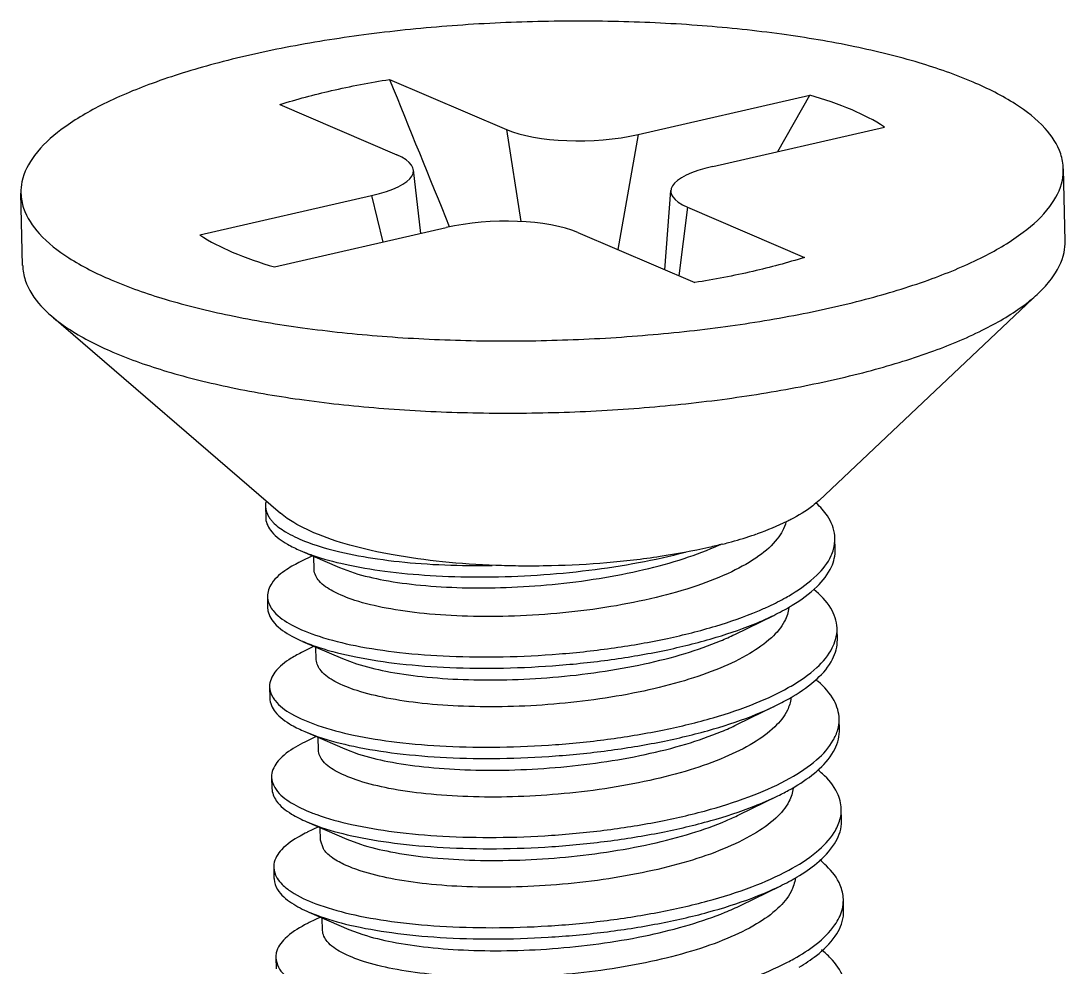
# Model space of a CAD drawing. Header units: millimetres. Extents: x 1034 to 1636, y -2154 to -1937.
# Drawn here: x 1093 to 1098.51, y -1975.38 to -1970.39 of the extents above; entities that cross this region are included whole.
import ezdxf

# ---------------------------------------------------------------- set-up
doc = ezdxf.new("R2010")
doc.units = ezdxf.units.MM

# ---------------------------------------------------------------- blocks, each defined once
blk = doc.blocks.new('*u3')
at = {"color": 7}
for p, q in [((-2.675773090208168, 54.60443581618551), (-2.059766965108224, 54.34027075458539)), ((-3.25447769890809, 54.47178769508537), (-2.638471573808147, 54.20762263358552)), ((-1.365319500808141, 54.31447942198542), (-0.4594343727080741, 54.52212242028554)), ((-0.6281950477081182, 54.22446529258536), (-0.4594343727080741, 54.52212242028554)), ((-2.059766965108224, 54.34027075458539), (-1.984268456708264, 53.85494962038547)), ((-1.365319500808141, 54.31447942198542), (-1.472496300208149, 53.7076114852855)), ((-0.9717976595081836, 54.14572343528539), (-0.06591253140811659, 54.35336643358551)), ((-2.510596814608107, 53.79300667198549), (-2.55018182220806, 54.12830852178558)), ((0.8868616815917676, 53.75242704888547), (0.8779808600918386, 54.13315712868553)), ((-4.611642677208124, 53.62417021208557), (-4.620523498708167, 54.00490029188541)), ((-3.676630107208098, 53.78469098688538), (-2.770744979108144, 53.9923339851855)), ((-2.770744979108144, 53.9923339851855), (-2.711065488908048, 53.74705612558546)), ((-1.223909072708125, 53.60100855138535), (-1.192568438708236, 54.01911257828556)), ((-1.104071064808181, 53.93043478698542), (-1.149601852308251, 53.56914300548556)), ((-1.104071064808181, 53.93043478698542), (-0.4880649398081687, 53.66626972538552)), ((-3.283108265908254, 53.61593500028539), (-2.377223137908118, 53.82357799858551)), ((-1.682775673608148, 53.79778666598554), (-1.066769548508091, 53.53362160438542)), ((0.7474564378918558, 53.47893282508539), (-0.4110850566081581, 52.38431760108551)), ((-4.459637062208117, 53.35747337038538), (-3.251317874808251, 52.31806698938544)), ((-3.330885906408071, 52.35457317418559), (-3.32949827810819, 52.29508409918549)), ((-0.3255388162082227, 52.12592055158552), (-0.3269264446081479, 52.18540962648558)), ((-3.147314518908047, 52.12078235478543), (-2.940073632208055, 52.0311174042854)), ((-3.082174389508168, 52.09262690378546), (-3.144355027808274, 52.06226649448536)), ((-3.0738327010082, 52.0207090420854), (-3.075442349408149, 52.0897163477855)), ((-2.940073608108264, 52.03111696628548), (-2.861993793708166, 52.00248042978546)), ((-3.320560126808118, 51.87749505208558), (-3.319172498508124, 51.81800597708548)), ((-0.8558329038081638, 51.6782356136855), (-0.6500901072081433, 51.77877330708543)), ((-0.3144377893081582, 51.65000795188553), (-0.3158254177080835, 51.7094970268854)), ((-3.134543952608169, 51.64165130128549), (-2.923767697608127, 51.55056980798554)), ((-3.073753596108077, 51.61540564938537), (-3.133254000908209, 51.58635389478559)), ((-3.062731674108136, 51.5447964423854), (-3.064283315108128, 51.6113169110854)), ((-2.923767697608127, 51.55056980798554), (-2.850819380808161, 51.5234216957856)), ((-3.309459100008098, 51.40158245238558), (-3.308071471608173, 51.34209337738548)), ((-0.8447318769080994, 51.20232301408555), (-0.6389890803081926, 51.30286070738543)), ((-0.3033367625081382, 51.17409535218553), (-0.3047243908081327, 51.23358442718541)), ((-3.123442925708105, 51.1657387015855), (-2.912666670708177, 51.07465720828554)), ((-3.06265256930817, 51.13949304968537), (-3.122152974108076, 51.11044129508537)), ((-3.051630647208071, 51.06888384268541), (-3.053182288208177, 51.13540431148544)), ((-2.912666670708177, 51.07465720828554), (-2.839718354008141, 51.04750909618542)), ((-3.298358073108261, 50.92566985268559), (-3.296970444808153, 50.86618077778553)), ((-0.8336308500080349, 50.72641041438555), (-0.6278880534082418, 50.82694810768544)), ((-0.2922357356081875, 50.69818275248554), (-0.2936233640082264, 50.75767182748541)), ((-3.112341898908085, 50.6898261018855), (-2.901565643808112, 50.59874460868537)), ((-3.051551542408106, 50.66358045008542), (-3.111051947208125, 50.63452869548541)), ((-3.040529620408165, 50.59297124298541), (-3.042081261408043, 50.65949171178545)), ((-3.02518917900818, 50.5471774988855), (-3.040529612408136, 50.59297090108544)), ((-2.901565643808112, 50.59874460868537), (-2.828617327108191, 50.57159649648543)), ((-3.287257046208197, 50.44975725308541), (-3.285869417908202, 50.39026817808553)), ((-0.8225298232081286, 50.25049781468556), (-0.6167870266081081, 50.35103550808549)), ((-0.2811347087082368, 50.22227015288536), (-0.282522337108162, 50.28175922778541)), ((-3.101240872008248, 50.21391350218551), (-2.890464617008206, 50.12283200898537)), ((-3.040450515508155, 50.18766785038542), (-3.099950920308174, 50.15861609578542)), ((-3.029428593508101, 50.11705864338546), (-3.030980234508206, 50.18357911208545)), ((-2.890464617008206, 50.12283200898537), (-2.817516300208126, 50.09568389678543)), ((-3.276156019408063, 49.97384465338541), (-3.274768391008138, 49.91435557838554))]:
    blk.add_line(p, q, dxfattribs=at)
for centre, radius, start, end in [((211.9127616837918, 141.2472827589854), 231.4200127042, 201.9870188996015, 202.1939427662058), ((-0.7441722421081067, 52.02232744428557), 0.4719461717, 47.5542389098041, 47.7514538246959), ((-3.151387334108108, 52.40000590348541), 0.1907020738, 217.6186294253013, 222.7633586819032), ((-1.562199755208098, 54.65797838808544), 2.5848190013, 284.3815152164015, 285.1192938287046), ((-1.478561110808073, 54.35573376318553), 2.2712219859, 285.0711323981063, 288.2936905120015), ((-1.38150485200822, 54.05744230858545), 1.95754194, 288.336980862496, 289.2246558719971), ((-0.5648630546081677, 52.19088804158537), 0.238770257, 335.9940503736985, 344.6358107525939), ((-1.11241846310827, 52.75408706488543), 1.078990589, 300.7278591913029, 301.2867215805984), ((-1.140475980808105, 52.40323498268549), 1.1546587447, 299.4148279817062, 300.2491987794066), ((-1.187691374508177, 52.43019825388546), 1.2538252884, 295.9533035504021, 300.1776358001999), ((-1.11352131120816, 52.29990735588535), 1.1039094371, 300.2491102315972, 300.7996819619037), ((-3.143379141008154, 50.94937905868551), 0.1584560925, 209.4729495298982, 213.9671270375045), ((-1.197753607508048, 51.99526458888545), 1.2999264963, 296.0015673593036, 299.2148498609017), ((-1.111750387108145, 51.84050895118548), 1.1228795966, 299.2388732850977, 300.7546505043952), ((-3.173130404208223, 50.45281296128542), 0.1130828532, 210.6904105811028, 212.2240157022935), ((-1.112592327208063, 51.38535946688535), 1.1468370865, 298.2565379965081, 300.7205213011011), ((-3.178594619508203, 50.39490806878553), 0.1069815597, 182.4766459291949, 184.0853024171052), ((-1.208977198508137, 51.56351757518541), 1.3493959485, 296.0314150731986, 298.2801327718975)]:
    blk.add_arc(centre, radius, start, end, dxfattribs=at)
for centre, major_axis, ratio, start_param, end_param in [((-1.63832916310821, 54.44816616298544), (0.5159867456, 0.0161159594), 0.3224724805, -2.5365706603, -1.0233574347), ((-3.09423892440816, 54.11444894128545), (0.5444049125, 0.008914405500000002), 0.289889646, -0.9392612693000001, 0.5739519562), ((-0.6483037143082129, 54.02360847918544), (0.5444049125, 0.008914405500000002), 0.289889646, 8.485516691399999, 9.998729917), ((-2.104213475508118, 53.68989125758549), (0.5159867456, 0.0161159594), 0.3224724805, 0.6050219933, 2.1182352189)]:
    blk.add_ellipse(centre, major_axis=major_axis, ratio=ratio, start_param=start_param, end_param=end_param, dxfattribs=at)
for points, start_tangent, end_tangent in [([(0.402211072091859, 54.59014632848539), (0.1167440109918516, 54.69216023028548), (-0.2229509258080498, 54.77717672868539), (-0.6076077462081457, 54.84287679498539), (-1.026734014708154, 54.88746830288551), (-1.468897059308119, 54.90973491228556), (-1.922035824908107, 54.90906924798537), (-2.373789867008213, 54.88548946758556), (-2.811836513208164, 54.83963876618554), (-3.224226992708168, 54.77276783118555), (-3.599712368408177, 54.6867007275855), (-3.928050377908221, 54.58378514138553), (-4.200284816408043, 54.46682834168541), (-4.408989837908166, 54.33902060498554), (-4.54847251360809, 54.20384819328547), (-4.61492811960818, 54.06499825748551), (-4.619979013208194, 54.00493603038558)], (-0.9190572601569023, 0.394124031940312), (0.02666551795570563, -0.9996444118546124)), ([(-3.25447769890809, 54.47178769508537), (-2.982683449108094, 54.5456396897855), (-2.675773090208168, 54.60443581618551)], (0.9521681622772011, 0.3055745256818013), (0.9878234909500437, 0.1555787605274869)), ([(0.8774363744919356, 54.13312139008553), (0.8640012816919125, 54.21179915858556), (0.7810059761918637, 54.34664474848546), (0.6256634599918698, 54.47391769648539), (0.402211072091859, 54.59014632848539)], (-0.0266655180035402, 0.9996444118533364), (-0.9190572601702358, 0.3941240319092197)), ([(-0.06591253140811659, 54.35336643358551), (-0.2368581127080915, 54.44366277718541), (-0.4594343727080741, 54.52212242028554)], (-0.8324929561874612, 0.5540356287264039), (-0.9601260712032565, 0.2795673932986448)), ([(-4.144753710708187, 53.5479110919855), (-3.85928664970811, 53.44589719018541), (-3.519591712808278, 53.36088069188554), (-3.134934892508113, 53.2951806254855), (-2.715808624008218, 53.25058911758538), (-2.273645579308209, 53.2283225082856), (-1.820506813808151, 53.22898817258556), (-1.368752771608115, 53.25256795288556), (-0.9307061255080953, 53.29841865438539), (-0.5183156459081601, 53.36528958928557), (-0.1428302703081954, 53.45135669298543), (0.1855077392918929, 53.55427227908558), (0.4577421776917845, 53.67122907878547), (0.6664471991919072, 53.79903681548558), (0.8059298748918309, 53.93420922728546), (0.8723854809918521, 54.07305916298537), (0.8774363744919356, 54.13312139008553)], (0.9190572601569023, -0.394124031940312), (-0.02666551795570563, 0.9996444118546124)), ([(-4.619979013208194, 54.00493603038558), (-4.606543920308241, 53.92625826198537), (-4.523548614808192, 53.79141267208547), (-4.368206098708242, 53.6641397239855), (-4.144753710708187, 53.5479110919855)], (0.0266655180035402, -0.9996444118533364), (0.9190572601702358, -0.3941240319092197)), ([(-3.676630107208098, 53.78469098688538), (-3.50568778370814, 53.69439604038553), (-3.283108265908254, 53.61593500028539)], (0.8324929562193087, -0.5540356286785503), (0.9601260712516215, -0.2795673931325443)), ([(0.7475794458919154, 53.47880251438551), (0.8148106963918735, 53.5534791474854), (0.8812663024918947, 53.69232908328559), (0.8863166308918835, 53.7524124683855)], (0.7271891222483109, 0.6864371642646772), (-0.02674125368887072, 0.9996423887326646)), ([(-0.4880649398081687, 53.66626972538552), (-0.7598639803081824, 53.59241663258535), (-1.066769548508091, 53.53362160438542)], (-0.9521681623141022, -0.3055745255668177), (-0.9878234909473931, -0.1555787605443171)), ([(-4.611097626508126, 53.62418479268536), (-4.597663098908129, 53.54552818218554), (-4.514667793308149, 53.41068259228541), (-4.459715562908173, 53.35738232798553)], (0.02674125387809693, -0.9996423887276026), (0.7573445753011855, -0.6530154624982989)), ([(-4.135872889208258, 53.16718101228548), (-3.850405828208181, 53.06516711048539), (-3.510710891308122, 52.98015061218553), (-3.126054071008184, 52.91445054578548), (-2.706927802508062, 52.86985903788536), (-2.26476475780828, 52.84759242848554), (-1.811625992308223, 52.8482580927855), (-1.359871950108186, 52.87183787318554), (-0.9218253040081663, 52.91768857458555), (-0.5094348244081175, 52.98455950958555), (-0.1339494488081527, 53.07062661318537), (0.1943885607918219, 53.17354219938534), (0.4666229991919408, 53.29049899908546), (0.6753280206918362, 53.41830673578556), (0.7475794458919154, 53.47880251438551)], (0.9190572601568195, -0.3941240319405053), (0.7271891222546212, 0.6864371642579921)), ([(-4.459715562908173, 53.35738232798553), (-4.359325277208086, 53.28340964428548), (-4.135872889208258, 53.16718101228548)], (0.7573445752314727, -0.6530154625791492), (0.9190572601374434, -0.3941240319856885)), ([(-3.327618213608048, 52.38084847628556), (-3.330872914808197, 52.35457339338541)], (-0.2481094519210767, -0.9687320062160757), (0.0168740229867197, -0.9998576235385935)), ([(-0.4109314252081049, 52.38402384118535), (-0.4445397011080559, 52.35575971568551), (-0.5600795441081345, 52.28368440238546)], (-0.7313317396480116, -0.6820219106329453), (-0.8890996859844503, -0.4577136095664539)), ([(-3.330872914808197, 52.35457339338541), (-3.330779721008184, 52.35176641548537), (-3.313976224208204, 52.30057380338553)], (0.0168740247155385, -0.9998576235094173), (0.5094240823578814, -0.8605156037596475)), ([(-0.3270092711080679, 52.18540834758551), (-0.3277418619080663, 52.19912913208555), (-0.3667106217081937, 52.30270116988549), (-0.4256595637082228, 52.3705843361854)], (-0.01543918826085371, 0.9998808086296316), (-0.7379144912071198, 0.6748942166492002)), ([(-3.329431931008116, 52.29508471488543), (-3.329162288508201, 52.28897000218558), (-3.297140553708232, 52.21935250728552), (-3.214469110708137, 52.1541904219855), (-3.14728313840817, 52.12085470778538)], (0.009279156234941447, -0.9999569477030337), (0.9174285652767149, -0.3979005247725978)), ([(-3.313976224208204, 52.30057380338553), (-3.302440771608076, 52.28360083498546)], (0.5094240838111211, -0.8605156028993316), (0.609888871892514, -0.7924869487516351)), ([(-3.291393974308221, 52.27052454708542), (-3.225642699308196, 52.21949347058558), (-3.124087748108195, 52.17011573038553)], (0.6784546830027589, -0.7346422551906648), (0.9293941122547204, -0.3690888566541403)), ([(-3.074719235108205, 52.21427115778533), (-3.215403497808211, 52.29028142108541), (-3.251462231708274, 52.31776422708549)], (-0.9190572601167302, 0.3941240320339894), (-0.762137454520825, 0.6474152457399484)), ([(-0.5852882826081895, 52.27071042618536), (-0.6309935308081549, 52.18216433408543), (-0.7280671000080474, 52.09216057368553), (-0.8713021923082351, 52.00877069718535), (-1.054667978708153, 51.93484434858556), (-1.270460503308072, 51.87282758338552), (-1.50963010390808, 51.82466595348546), (-1.762125882008263, 51.79173012378556), (-2.017327826608152, 51.77475054648539), (-2.264519363508157, 51.77378477408547), (-2.493345556708277, 51.78822089068535), (-2.694194397308252, 51.81680323348542), (-2.858616190008092, 51.85767903828537)], (-0.2358813852087973, -0.9717818541792079), (-0.9519095928659904, 0.3063790577205051)), ([(-0.5600795441081345, 52.28368440238546), (-0.5810077005081666, 52.27320006598552), (-0.7369391328081747, 52.20906315898537)], (-0.8890996860821393, -0.4577136093766948), (-0.9441873267284603, -0.3294090041959448)), ([(-1.99651822710814, 52.03890428558543), (-2.11523219630817, 52.04182094188536), (-2.39723709270811, 52.06126995008549), (-2.657621618808093, 52.09752212228545), (-2.886379343208205, 52.14918430778539), (-3.074719235108205, 52.21427115778533)], (-0.9999267224650751, 0.01210577136133545), (-0.9190572601592927, 0.3941240319347381)), ([(-3.124087748108195, 52.17011573038553), (-3.103062848408172, 52.1620488651854), (-2.938935734408119, 52.11363951988551), (-2.738903818008112, 52.07632402998547), (-2.509818935808084, 52.0517763545854), (-2.259500695708198, 52.04122956928541), (-2.135403509008142, 52.04136064958539)], (0.9293941122443283, -0.3690888566803081), (0.9998940545187026, 0.01455608938381853)), ([(-2.861993793708166, 52.00248042978546), (-2.70551741360805, 51.96458308418551), (-2.512448974208269, 51.93785174638538), (-2.293726571108095, 51.92466451298537), (-2.061806905008098, 51.92584388348541), (-1.818097685408134, 51.94188779218553), (-1.571010624608107, 51.97356349418556), (-1.335036083108207, 52.02002529318543), (-1.12310525180817, 52.07880614188548), (-0.936046787808209, 52.15009142508552), (-0.9250907876081556, 52.15505212508538)], (0.9545103137513128, -0.2981779014990387), (0.909323253837536, 0.416090398868222)), ([(-0.3346261618081598, 52.12762502848545), (-0.3270092711080679, 52.18540834758551)], (0.2640378206781255, 0.9645123271641198), (-0.01543918844190336, 0.999880808626836)), ([(-3.14728313840817, 52.12085470778538), (-3.08416548070818, 52.09626156148556), (-2.91094487220812, 52.04807976888537), (-2.701046038808158, 52.01180402688533), (-2.462001174008151, 51.98916077528543), (-2.202357367108107, 51.98138372118547), (-1.931366304908124, 51.98917216448535), (-1.658652713408173, 52.01266448128536), (-1.393862439108148, 52.05143379508536), (-1.14630887080807, 52.10450496458543), (-1.116024790808069, 52.11233277468546)], (0.9174285652102224, -0.3979005249259074), (0.9669026867088223, 0.2551454378100092)), ([(-0.9201891590081459, 52.1541589728854), (-0.9913768422080693, 52.13689715988539), (-1.249507728608137, 52.08839194778557), (-1.530124840508165, 52.05564761638539), (-1.822444219608201, 52.03992251208547), (-1.99651822710814, 52.03890428558543)], (-0.9686481379661671, -0.2484366817011477), (-0.999926722464479, 0.0121057714105783)), ([(-0.5520759102081456, 51.83200414318549), (-0.4215858735080928, 51.93056990538548), (-0.3453580284082136, 52.03425970388548), (-0.3256216427081426, 52.12591927258541)], (0.8545697452108946, 0.5193366447403718), (-0.01543918829338275, 0.9998808086291293)), ([(-3.14429782090815, 52.06214994148559), (-3.217712312808203, 52.02077198908546), (-3.297539240908236, 51.94710567978541), (-3.320484621108108, 51.87749558658538)], (-0.8976979482086935, -0.4406113863507179), (0.007078455703904152, -0.9999749474186082)), ([(-0.584918596508146, 51.87308704778548), (-0.5534635385081401, 51.89149321808554), (-0.4229735019081318, 51.99005898038558), (-0.3467456567082081, 52.09374877888558)], (0.8711606896531087, 0.4909980171071167), (0.4061880812181249, 0.9137894958229376)), ([(-2.858616190008092, 51.85767903828537), (-2.97466079120818, 51.90568697298545), (-3.047257602808259, 51.96022587948551), (-3.073776477708179, 52.01906782988544), (-3.073824225608178, 52.02071086308547)], (-0.9519095928782335, 0.3063790576824661), (-0.01641978406898478, 0.9998651862581915)), ([(-0.3158293963081178, 51.70949694228557), (-0.3159122260080949, 51.71232043078544), (-0.3489046153082427, 51.81624140488543), (-0.4386337034081862, 51.91527328288544), (-0.440226420508111, 51.91656105028551)], (-0.02123968142661237, 0.9997744125215928), (-0.7786510499076338, 0.6274572037021645)), ([(-3.320484621108108, 51.87749558658538), (-3.32024184710815, 51.87156814278546), (-3.304017098308123, 51.82391866018543)], (0.00707845470551034, -0.9999749474256753), (0.5090719364243698, -0.8607239763972784)), ([(-3.284955484708121, 51.79765818468559), (-3.193058447308204, 51.72881165938543), (-3.048118658408157, 51.66826857358546), (-2.855755668508095, 51.61894776718555), (-2.623423297708086, 51.58333401668551), (-2.360121331808159, 51.5633819267855), (-2.076047421408134, 51.56044032868544), (-1.782202649908186, 51.57520010948542), (-1.489966025408194, 51.60766748888545), (-1.210654354808185, 51.65716377888543), (-0.9550845241080879, 51.72235163498544), (-0.7331551146081665, 51.80128678228539), (-0.6745144778082022, 51.82722527278543)], (0.6532039888753374, -0.7571819787325555), (0.9062968984948062, 0.4226416115087289)), ([(-0.6745144778082022, 51.82722527278543), (-0.584918596508146, 51.87308704778548)], (0.9062968985637325, 0.4226416113609254), (0.8711606900022569, 0.4909980164876347)), ([(-0.6500704523082277, 51.77873302458556), (-0.561096409408151, 51.82658251818543)], (0.89872612714592, 0.4385103743188929), (0.8595946020963419, 0.5109766335624674)), ([(-3.319096992808227, 51.81800651158551), (-3.318854218708225, 51.81207906778536), (-3.283567856308082, 51.73816910968549), (-3.191670818908051, 51.6693225844856), (-3.13448551360807, 51.64178625588556)], (0.007078455462314482, -0.9999749474203182), (0.9176580595961145, -0.3973709673067399)), ([(-3.304017098308123, 51.82391866018543), (-3.284955484708121, 51.79765818468559)], (0.5090719378119642, -0.860723975576591), (0.6532039882192889, -0.7571819792985139)), ([(-3.13448551360807, 51.64178625588556), (-3.046731030108162, 51.60877949858559), (-2.85436804010817, 51.55945869218544), (-2.622035669408092, 51.52384494168541), (-2.358733703408234, 51.50389285178539), (-2.074659793008095, 51.50095125378539), (-1.780815021608078, 51.51571103448555), (-1.488578397108199, 51.54817841388558), (-1.20926672650819, 51.59767470398538), (-0.9536968957081626, 51.66286256008539), (-0.7317674862082413, 51.74179770738556), (-0.6500704523082277, 51.77873302458556)], (0.9176580595808371, -0.3973709673420205), (0.8987261271861793, 0.4385103742363817)), ([(-0.5698967406082147, 51.81945677338535), (-0.5924539764080237, 51.7480470601854), (-0.6621414816081597, 51.6608123390854), (-0.7766685755080971, 51.5773453798854), (-0.9327856525080733, 51.50048455508545), (-1.12140999840824, 51.43408545258535), (-1.335598077808186, 51.37953454798549), (-1.567650662908136, 51.33805221878538), (-1.810441956208138, 51.3104389005855), (-2.052893034608132, 51.29746095498558), (-2.286736906108104, 51.29898605838548), (-2.50371142740812, 51.31455312918547), (-2.692336921208152, 51.34267847108549), (-2.847515163208186, 51.3817664385856)], (-0.1093924077962345, -0.9939986424118206), (-0.9519095928751758, 0.3063790576919661)), ([(-2.850819380808161, 51.5234216957856), (-2.695281722608229, 51.48426328338542), (-2.504206190308196, 51.4559048515855), (-2.288451798508163, 51.44058103928546), (-2.058337723208183, 51.43906604108543), (-1.815641818708173, 51.45193689428538), (-1.568355769108166, 51.4800860243854), (-1.331139973408199, 51.52286671238539), (-1.11729087720812, 51.57797761308552), (-0.9302755786080752, 51.64456213198537), (-0.8558169767081836, 51.67820306228555)], (0.9519095928673525, -0.3063790577162728), (0.8982417618731986, 0.4395016919500219)), ([(-0.3234084835081603, 51.65200543618539), (-0.3158293963081178, 51.70949694228557)], (0.2671893350700802, 0.9636440521400049), (-0.02123968113908951, 0.9997744125277012)), ([(-0.5588029010081073, 51.40579162848553), (-0.4229447725081172, 51.50363684268541), (-0.3409191780081073, 51.60695278388539), (-0.3234084835081603, 51.65200543618539)], (0.8638212684759469, 0.5037983883743635), (0.2671893353766053, 0.9636440520550148)), ([(-0.5482776238081897, 51.35169028198538), (-0.4215571442082364, 51.44414776778558), (-0.3395315497081128, 51.54746370898556), (-0.3144417680081233, 51.65000786738551)], (0.8589402766472368, 0.5120757767686034), (-0.02123968143134024, 0.9997744125214924)), ([(-3.133188183008087, 51.58621961058543), (-3.195176285208163, 51.55224752618551), (-3.280784101308086, 51.47897351168558), (-3.309484894508159, 51.40346752718551), (-3.309451108008147, 51.4015826843854)], (-0.8979409764198274, -0.4401158970841739), (0.02901243111019467, -0.9995790508214327)), ([(-2.847515163208186, 51.3817664385856), (-2.964104655908159, 51.43007167568544), (-3.037459338308054, 51.48582142268538), (-3.062731105408147, 51.54480085078558)], (-0.9519095929027968, 0.3063790576061488), (-0.02524086662620788, 0.9996813985725442)), ([(-0.3047552588080862, 51.23358354178549), (-0.3317098501081546, 51.32972896808542), (-0.4156832680081379, 51.4294228794854), (-0.4282348122080748, 51.43990645988561)], (-0.02867059220178333, 0.999588914075581), (-0.776257250675244, 0.6304162757845894)), ([(-3.309451108008147, 51.4015826843854), (-3.292562149608102, 51.34767288498551)], (0.02901243180552138, -0.999579050801251), (0.5013222424387651, -0.8652606597067546)), ([(-3.280182015708192, 51.32922715888549), (-3.194022324908133, 51.25970104038538), (-3.054351832408088, 51.19815546418545), (-2.866586278608111, 51.14754804548556), (-2.63800166090823, 51.11041332528544), (-2.377452806408087, 51.08876473728537), (-2.095030879108094, 51.08401673128537), (-1.80167306560827, 51.09693006378552), (-1.50873953920825, 51.12758237298544), (-1.227574061908058, 51.17536517558551), (-0.9690652227080818, 51.23900740228555), (-0.7432252802080939, 51.31662456148547), (-0.5733893497081226, 51.39742706388552)], (0.6082276662043941, -0.7937626257663916), (0.8710659430282535, 0.4911660848392322)), ([(-3.308063479608109, 51.34209360938553), (-3.278794387308153, 51.26973808388539), (-3.192634696608138, 51.20021196538551), (-3.123385619308124, 51.16587076388555)], (0.02901243135112419, -0.9995790508144399), (0.9173541970083512, -0.3980719498170692)), ([(-3.292562149608102, 51.34767288498551), (-3.280182015708192, 51.32922715888549)], (0.5013222420466117, -0.865260659933964), (0.6082276676001179, -0.7937626246969056)), ([(-0.5589288210081804, 51.34290815018539), (-0.577945271308181, 51.27882575098556), (-0.644665650308184, 51.19092762748551), (-0.7567318411081487, 51.10673762718557), (-0.9076303259082579, 51.03047438138537), (-1.091335881308169, 50.96394321458547), (-1.30413913540815, 50.9080635276855), (-1.540168339508227, 50.86455622068547), (-1.786101351608067, 50.83564930078546), (-2.027797187508099, 50.82190454308557), (-2.262732289008227, 50.82260488098541), (-2.484350865908254, 50.83775659588537), (-2.679209634408153, 50.86636971788539), (-2.836414136308122, 50.90585383898542)], (-0.1140213062453756, -0.9934783046056409), (-0.9519095928723906, 0.3063790577006197)), ([(-3.123385619308124, 51.16587076388555), (-3.052964204008163, 51.13866638928539), (-2.865198650208185, 51.08805897058551), (-2.636614032508078, 51.05092425028533), (-2.376065178108206, 51.0292756622855), (-2.093643250708169, 51.0245276562855), (-1.800285437308162, 51.03744098888546), (-1.507351910808097, 51.06809329808539), (-1.226186433508133, 51.11587610058541), (-0.9676775944080873, 51.17951832738549), (-0.7418376518081686, 51.25713548648537), (-0.6389691835081521, 51.30281996288545)], (0.91735419699979, -0.3980719498367983), (0.8985825945136284, 0.4388044220802203)), ([(-0.3121055464081337, 51.17644893418537), (-0.3047074341080815, 51.2254961441854), (-0.3047552588080862, 51.23358354178549)], (0.268471310822009, 0.9632876804286), (-0.02867059276493877, 0.9995889140594283)), ([(-2.839718354008141, 51.04750909618542), (-2.684540111908063, 51.0084211285855), (-2.495914618108259, 50.98029578668547), (-2.278940096908059, 50.96472871588549), (-2.045096225408201, 50.96320361248536), (-1.802645147008207, 50.9761815580855), (-1.559853853708205, 51.00379487628538), (-1.327801268608141, 51.04527720548549), (-1.113613189208195, 51.09982811008535), (-0.9249888433081423, 51.16622721258545), (-0.844714998108202, 51.20228852518539)], (0.9519095928717417, -0.3063790577026355), (0.898203699439055, 0.4395794744002454)), ([(-0.5646654604081505, 50.92018353108551), (-0.4234959970082173, 51.01727364278554), (-0.3357069780081474, 51.1201788925855), (-0.3121055464081337, 51.17644893418537)], (0.8724412917078138, 0.4887189299824607), (0.2684713102217408, 0.9632876805958964)), ([(-0.5375514882081234, 50.87554562908554), (-0.4221083686080647, 50.95778456788548), (-0.3343193497081529, 51.0606898175854), (-0.3033198057081563, 51.16600706918553), (-0.3033676305080917, 51.17409446688544)], (0.8592075647515218, 0.5116271696008329), (-0.0286705921057907, 0.9995889140783343)), ([(-3.122092624808147, 51.11031789708545), (-3.172062709008173, 51.08366226728549), (-3.263415885608197, 51.01081729808539), (-3.298103051208159, 50.93538054648548), (-3.298168155108215, 50.9256787485856)], (-0.8983231197651117, -0.439335375875284), (0.04678907118889442, -0.9989047916679952)), ([(-2.836414136308122, 50.90585383898542), (-2.952745291808128, 50.95401799778551), (-3.026274181408098, 51.00981020188556), (-3.051627305008083, 51.06889112228555)], (-0.9519095928882427, 0.3063790576513679), (-0.02775300533917119, 0.9996148111621017)), ([(-0.2937693649081439, 50.75766706938543), (-0.3151288503082696, 50.84316763238553), (-0.3933117515081221, 50.94348825218549), (-0.4169892428081994, 50.96389390448553)], (-0.03257212108400625, 0.9994693876893324), (-0.775269629730065, 0.6316304308836048)), ([(-3.298168155108215, 50.9256787485856), (-3.281329126608171, 50.87141666578555)], (0.04678907160432971, -0.9989047916485359), (0.4917728639572572, -0.8707235211450746)), ([(-3.089208301608096, 50.73923729738544), (-3.060066864008149, 50.7281601948855), (-2.876977132908223, 50.67629346928538), (-2.652235663808142, 50.63765947048546), (-2.394548636008153, 50.61432962268555), (-2.113896521308106, 50.60778340468551), (-1.821148052308217, 50.61885112538539), (-1.527639833608077, 50.64768180898545), (-1.244737855608264, 50.6937374304855), (-0.9833978730081299, 50.75581372568558), (-0.7537416494080844, 50.83208677118546), (-0.5646654604081505, 50.92018353108551)], (0.9289745246138565, -0.3701436648363164), (0.872441291675286, 0.4887189300405284)), ([(-3.296780526708176, 50.8661896735855), (-3.273408383108176, 50.80135784608547), (-3.193022086608153, 50.73118732308558), (-3.112297960208139, 50.68992728378544)], (0.04678907128403151, -0.9989047916635388), (0.9172472931913647, -0.3983182184298316)), ([(-3.274796011508215, 50.86084692098552), (-3.194409714908147, 50.79067639808545), (-3.089208301608096, 50.73923729738544)], (0.5585432242103736, -0.8294754165668085), (0.9289745246339715, -0.3701436647858329)), ([(-0.5476534725080455, 50.86806467598535), (-0.5695050731081892, 50.79764415248542), (-0.6393372859082547, 50.70954691098541), (-0.7561224924081671, 50.62454092588541), (-0.9140968603081774, 50.54720875498538), (-1.102847803508098, 50.48117304848552), (-1.315202080308268, 50.42732209628548), (-1.549661035808072, 50.38561738838553), (-1.79503198940813, 50.35805431188555), (-2.037080611708234, 50.34548938028547), (-2.26785958060816, 50.34728929028552), (-2.480961952508096, 50.3626685532854), (-2.670200637808193, 50.39086617078556), (-2.825313109408057, 50.42994123928543)], (-0.1069506484105766, -0.9942643304496834), (-0.9519095928752841, 0.3063790576916301)), ([(-3.112297960208139, 50.68992728378544), (-3.058679235608224, 50.6686711198854), (-2.875589504508184, 50.61680439428551), (-2.650848035508147, 50.57817039548536), (-2.393161007608228, 50.55484054768544), (-2.112508892908181, 50.5482943296854), (-1.819760424008223, 50.55936205048556), (-1.526252205208152, 50.5881927340854), (-1.243350227308156, 50.6342483554854), (-0.9820102447081354, 50.69632465068548), (-0.7523540210081592, 50.7725976962854), (-0.6278713774081552, 50.82691398238558)], (0.9172472932368643, -0.3983182183250553), (0.8984621894585293, 0.4390509015061761)), ([(-2.828617327108191, 50.57159649648543), (-2.671412825208108, 50.5321123753854), (-2.47655405670821, 50.50349925338537), (-2.254935479808182, 50.48834753848541), (-2.020000378308055, 50.48764720058557), (-1.778304542408137, 50.50139195828547), (-1.532371530308183, 50.53029887818548), (-1.296342326208219, 50.5738061851855), (-1.083539072108124, 50.62968587208547), (-0.8998335167082132, 50.69621703888538), (-0.8336161700080993, 50.72638040238553)], (0.9519095928775403, -0.3063790576846198), (0.8982958631655632, 0.4393911039377518)), ([(-0.3005865894081126, 50.70158334758548), (-0.2941275145082045, 50.73866017458545), (-0.2937693649081439, 50.75766706938543)], (0.2639643255453211, 0.9645324436427236), (-0.03257212061108475, 0.9994693877047447)), ([(-3.065256731108093, 50.25827965548547), (-2.886919260708169, 50.20518145298547), (-2.666114734608186, 50.16507049188544), (-2.411397055908196, 50.14007532308551), (-2.132631845808078, 50.13173983818547), (-1.840614854008209, 50.14096355258539), (-1.546654392208097, 50.16796681438541), (-1.262133943108211, 50.21228228078553), (-0.9980718619081017, 50.27277299478556), (-0.7646951993082212, 50.34767636128549), (-0.5710441331082166, 50.43467232168541), (-0.424622304708123, 50.53097309108557), (-0.3311065878082218, 50.63343098648556), (-0.3005865894081126, 50.70158334758548)], (0.9355357874260051, -0.3532319216112906), (0.2639643258355945, 0.9645324435632843)), ([(-0.5267296227081033, 50.39945876468551), (-0.4232346763080841, 50.47148401618551), (-0.3297189595082273, 50.57394191148546), (-0.2927398861080519, 50.67917109968539), (-0.2923817366081494, 50.69817799448538)], (0.8592795375424365, 0.5115062818390959), (-0.03257212096420017, 0.9994693876932367)), ([(-3.111014584908162, 50.63445217448543), (-3.14837657480814, 50.61501251458549), (-3.245437190108191, 50.54263316238553), (-3.286096419208206, 50.46730329548541), (-3.286863878008148, 50.44977423888554)], (-0.8986063892435521, -0.4387556919410457), (0.04316211693491361, -0.9990680815948917)), ([(-2.825313109408057, 50.42994123928543), (-2.91645899750813, 50.46532204758546), (-2.98353022070819, 50.50474047778539), (-3.02518917900818, 50.5471774988855)], (-0.9519095929105281, 0.3063790575821279), (-0.5485813848146928, 0.8360971619583422)), ([(-3.286863878008148, 50.44977423888554), (-3.270374613708213, 50.39509558608552)], (0.04316211684275526, -0.9990680815988732), (0.51043452505428, -0.859916621325935)), ([(-0.2828149350081048, 50.28174972028546), (-0.2991638844081308, 50.35656119058558), (-0.3715238353082668, 50.45747293288559), (-0.4073729935081474, 50.48923522238556)], (-0.03247622793255758, 0.9994725081858293), (-0.7771183227947231, 0.6293545204228826)), ([(-0.5363652105081655, 50.39409230388537), (-0.5583123059082027, 50.3219078766856), (-0.6274950015081231, 50.2343260865855), (-0.7406856741081356, 50.15120215858542), (-0.8952975628081958, 50.07448754688539), (-1.083171373708183, 50.00783195278541), (-1.297542801308168, 49.9528209558855), (-1.530912634908191, 49.91081509358537), (-1.77272608080807, 49.88307060978559), (-2.015127930908193, 49.86983141988549), (-2.249888553908136, 49.87111479308555), (-2.468700951108076, 49.88663050858554), (-2.658950080408204, 49.91492424848548), (-2.814212082608151, 49.95402863958543)], (-0.09580484188183888, -0.9954001367651082), (-0.9519095928721196, 0.3063790577014615)), ([(-3.285304348808154, 50.38728653378553), (-3.267407447208143, 50.33302461318544)], (0.07119259834693448, -0.9974625877398171), (0.5332670918962117, -0.8459469301915798)), ([(-3.268795075608182, 50.39251368818555), (-3.242182055008129, 50.35977657278545)], (0.5332670906836813, -0.8459469309559334), (0.710120819852362, -0.7040798400836438)), ([(-3.242182055008129, 50.35977657278545), (-3.194215815008079, 50.32173421798552), (-3.065256731108093, 50.25827965548547)], (0.7101208196506948, -0.7040798402870412), (0.9355357874780051, -0.3532319214735678)), ([(-3.101285516008147, 50.21380932588545), (-3.063869102708168, 50.19879058058541), (-2.885531632308243, 50.14569237808541), (-2.664727106208147, 50.10558141688534), (-2.410009427508044, 50.08058624818545), (-2.131244217508083, 50.07225076318537), (-1.83922722560817, 50.08147447768556), (-1.545266763808172, 50.10847773938553), (-1.260746314808216, 50.15279320578543), (-0.9966842335081765, 50.2132839198855), (-0.763307571008113, 50.28818728628539), (-0.6167760482081803, 50.35101305018543)], (0.9191547184420635, -0.3938966914886327), (0.8984013154743152, 0.439175450536594)), ([(-3.267407447208143, 50.33302461318544), (-3.192828186608153, 50.26224514298542), (-3.101285516008147, 50.21380932588545)], (0.5332670911347068, -0.8459469306716162), (0.919154718415716, -0.3938966915501142)), ([(-2.817516300208126, 50.09568389678543), (-2.662403828608149, 50.05660882828556), (-2.473165143308051, 50.02841121078541), (-2.260062771408116, 50.01303194778552), (-2.029283802508075, 50.01123203778548), (-1.787235180108155, 50.02379696938533), (-1.54186422650821, 50.05136004598535), (-1.307405271108109, 50.09306475378548), (-1.095050994308167, 50.14691570598552), (-0.9063000511081327, 50.21295141248538), (-0.8225137135081013, 50.25046490308546)], (0.9519095928729149, -0.3063790576989914), (0.8981731320597084, 0.439641927989192)), ([(-0.2892247803082455, 50.22625933378549), (-0.2841722349081692, 50.2518164296855), (-0.2828149350081048, 50.28174972028546)], (0.2587113278190724, 0.9659546826109869), (-0.03247622752474064, 0.9994725081990806)), ([(-0.5437565440081471, 49.96762031638536), (-0.4263185856082146, 50.04473887198537), (-0.3271152836081228, 50.14671293628544), (-0.2892247803082455, 50.22625933378549)], (0.8732818179641444, 0.4872154209517997), (0.2587113279766998, 0.9659546825687697)), ([(-0.5158575624080868, 49.92340454548548), (-0.424930957208062, 49.9852497969855), (-0.3257276552080839, 50.08722386128557), (-0.2827846066081747, 50.1923273546854), (-0.2814273066081796, 50.2222606453854)], (0.8592661142989954, 0.5115288308761355), (-0.03247622788415174, 0.9994725081874022)), ([(-3.099927359508229, 50.15856775308544), (-3.124123111608128, 50.14629459748539), (-3.226850865908204, 50.07441723988541), (-3.273465360808132, 49.99923186478554), (-3.27530038230816, 49.97388492218556)], (-0.8989221237926843, -0.4381084515916693), (0.04701091493648771, -0.9988943757359106)), ([(-2.814212082608151, 49.95402863958543), (-2.931085049108106, 50.00248894238553), (-3.004639512108156, 50.05865351618536), (-3.029419959408074, 50.11707485108536)], (-0.9519095928852728, 0.3063790576605956), (-0.03026424471764761, 0.9995419328330705)), ([(-0.2718339586081129, 49.80583462058553), (-0.2838169641081549, 49.86991345448541), (-0.350323957508067, 49.97138048708553), (-0.3973558975080778, 50.01425613878541)], (-0.02908642903645136, 0.9995769003162825), (-0.7789791889116471, 0.6270497773243784)), ([(-3.27530038230816, 49.97388492218556), (-3.262177067808238, 49.92422365768539)], (0.04701091485236112, -0.9988943757398699), (0.4463713803428897, -0.8948478031546949)), ([(-3.262177067808238, 49.92422365768539), (-3.193436065208175, 49.85287095128547), (-3.069914630308176, 49.78851068828544), (-2.89640387840825, 49.73420935218542), (-2.679628448908034, 49.69264436008552), (-2.427986404608191, 49.66600050328543), (-2.151224405108223, 49.65588544218554), (-1.86006071810823, 49.66326752418558), (-1.565770650808076, 49.68843832918537), (-1.279750434708149, 49.73100139178541), (-1.013076433808124, 49.78988753568547), (-0.7760767249081937, 49.8633962284855), (-0.5779316204082079, 49.94926135578544), (-0.5437565440081471, 49.96762031638536)], (0.4463713797335701, -0.894847803458638), (0.8732818179693155, 0.4872154209425308))]:
    blk.add_spline(points, degree=3, dxfattribs=dict(at, start_tangent=start_tangent, end_tangent=end_tangent))

msp = doc.modelspace()

# ---------------------------------------------------------------- block references
msp.add_blockref('*u3', (1097.623979550097, -2025.299985094522))

doc.saveas('drawing.dxf')
